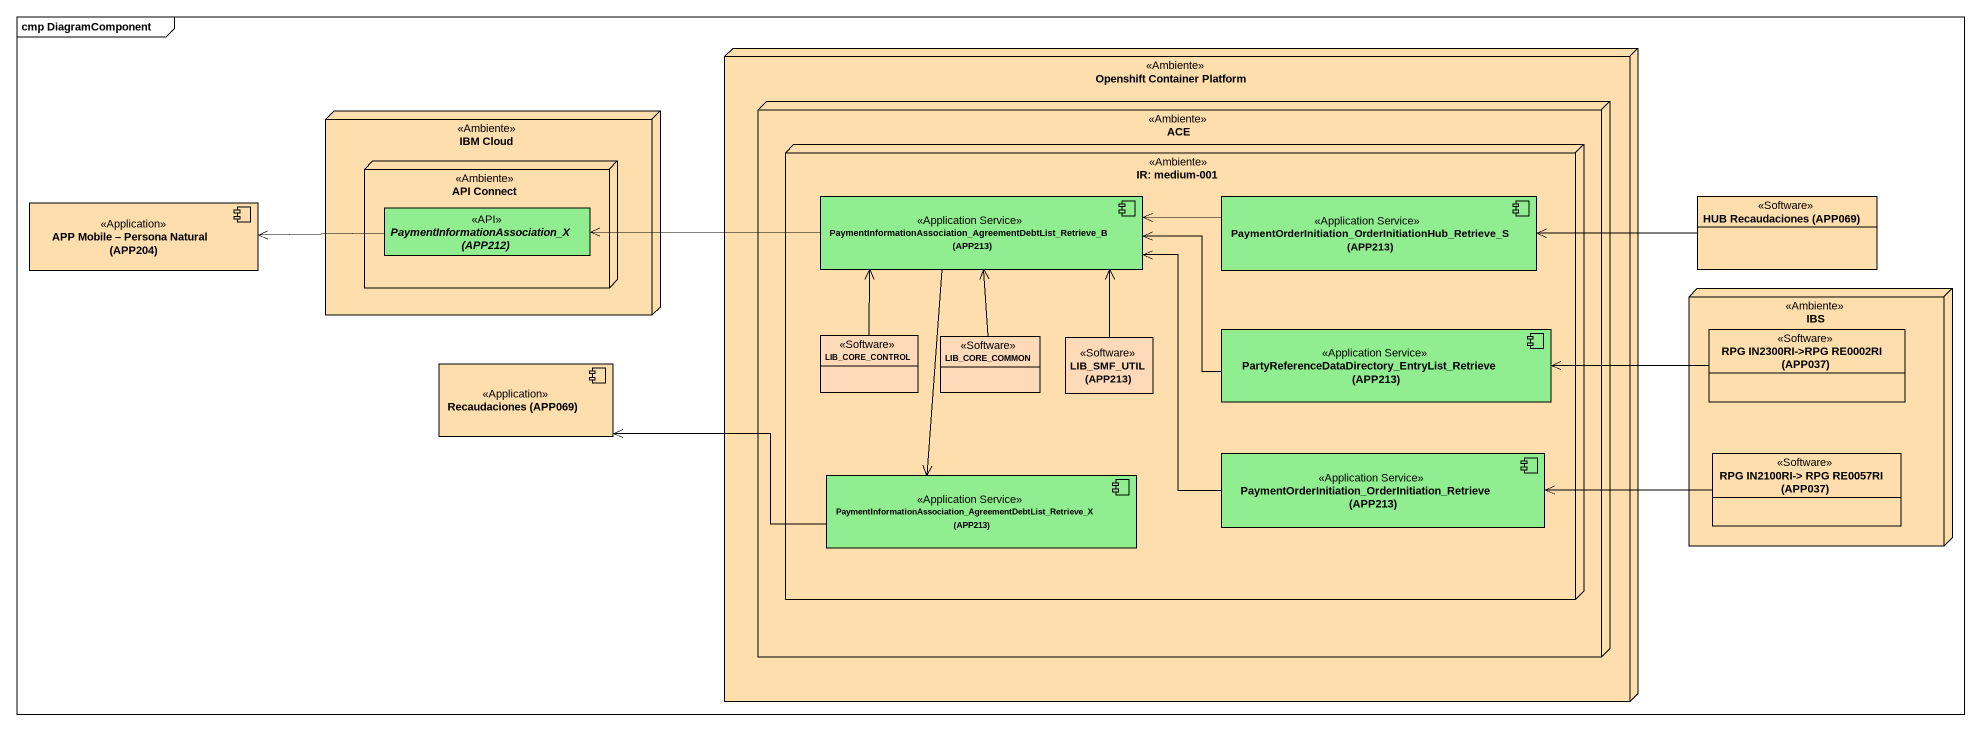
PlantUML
@startuml
mainframe cmp DiagramComponent
allowmixing
hide circle
hide empty members
node "Openshift Container Platform" as Openshift_Container_Platform <<Ambiente>> #FFDEAD {
  node ACE <<Ambiente>> #FFDEAD {
    node "IR: medium-001" as IR_medium_001 <<Ambiente>> #FFDEAD {
      component "PaymentInformationAssociation_AgreementDebtList_Retrieve_B (APP213)" as PaymentInformationAssociatio_2 <<Application Service>> #90EE90
      component "PaymentOrderInitiation_OrderInitiationHub_Retrieve_S (APP213)" as PaymentOrderInitiation <<Application Service>> #90EE90
      class LIB_CORE_CONTROL <<Software>> #FFDAB9
      class LIB_CORE_COMMON <<Software>> #FFDAB9
      class "LIB_SMF_UTIL (APP213)" as LIB_SMF_UTIL_APP213 <<Software>> #FFDAB9
      component "PartyReferenceDataDirectory_EntryList_Retrieve (APP213)" as PartyReferenceDataDirectory <<Application Service>> #90EE90
      component "PaymentOrderInitiation_OrderInitiation_Retrieve (APP213)" as PaymentOrderInitiation_2 <<Application Service>> #90EE90
      component "PaymentInformationAssociation_AgreementDebtList_Retrieve_X (APP213)" as PaymentInformationAssociatio_3 <<Application Service>> #90EE90
    }
  }
}
node "IBM Cloud" as IBM_Cloud <<Ambiente>> #FFDEAD {
  node "API Connect" as API_Connect <<Ambiente>> #FFDEAD {
    interface "PaymentInformationAssociation_X (APP212)" as PaymentInformationAssociatio <<API>> #90EE90
  }
}
component "APP Mobile – Persona Natural (APP204)" as APP_Mobile_Persona_Natural <<Application>> #FFDEAD
class "HUB Recaudaciones (APP069)" as HUB_Recaudaciones_APP069 <<Software>> #FFDEAD
node IBS <<Ambiente>> #FFDEAD {
  class "RPG IN2300RI->RPG RE0002RI (APP037)" as RPG_IN2300RI_RPG_RE0002RI <<Software>> #FFDEAD
  class "RPG IN2100RI-> RPG RE0057RI (APP037)" as RPG_IN2100RI_RPG_RE0057RI <<Software>> #FFDEAD
}
component "Recaudaciones (APP069)" as Recaudaciones_APP069 <<Application>> #FFDEAD
PaymentInformationAssociatio -left-> APP_Mobile_Persona_Natural
PaymentInformationAssociatio_2 -left-> PaymentInformationAssociatio
PaymentInformationAssociatio_2 --> PaymentInformationAssociatio_3
PaymentOrderInitiation -left-> PaymentInformationAssociatio_2
HUB_Recaudaciones_APP069 -left-> PaymentOrderInitiation
LIB_CORE_CONTROL -up-> PaymentInformationAssociatio_2
LIB_CORE_COMMON -up-> PaymentInformationAssociatio_2
LIB_SMF_UTIL_APP213 -up-> PaymentInformationAssociatio_2
PartyReferenceDataDirectory -left-> PaymentInformationAssociatio_2
RPG_IN2300RI_RPG_RE0002RI -left-> PartyReferenceDataDirectory
PaymentOrderInitiation_2 -up-> PaymentInformationAssociatio_2
RPG_IN2100RI_RPG_RE0057RI -left-> PaymentOrderInitiation_2
PaymentInformationAssociatio_3 -left-> Recaudaciones_APP069
@enduml
